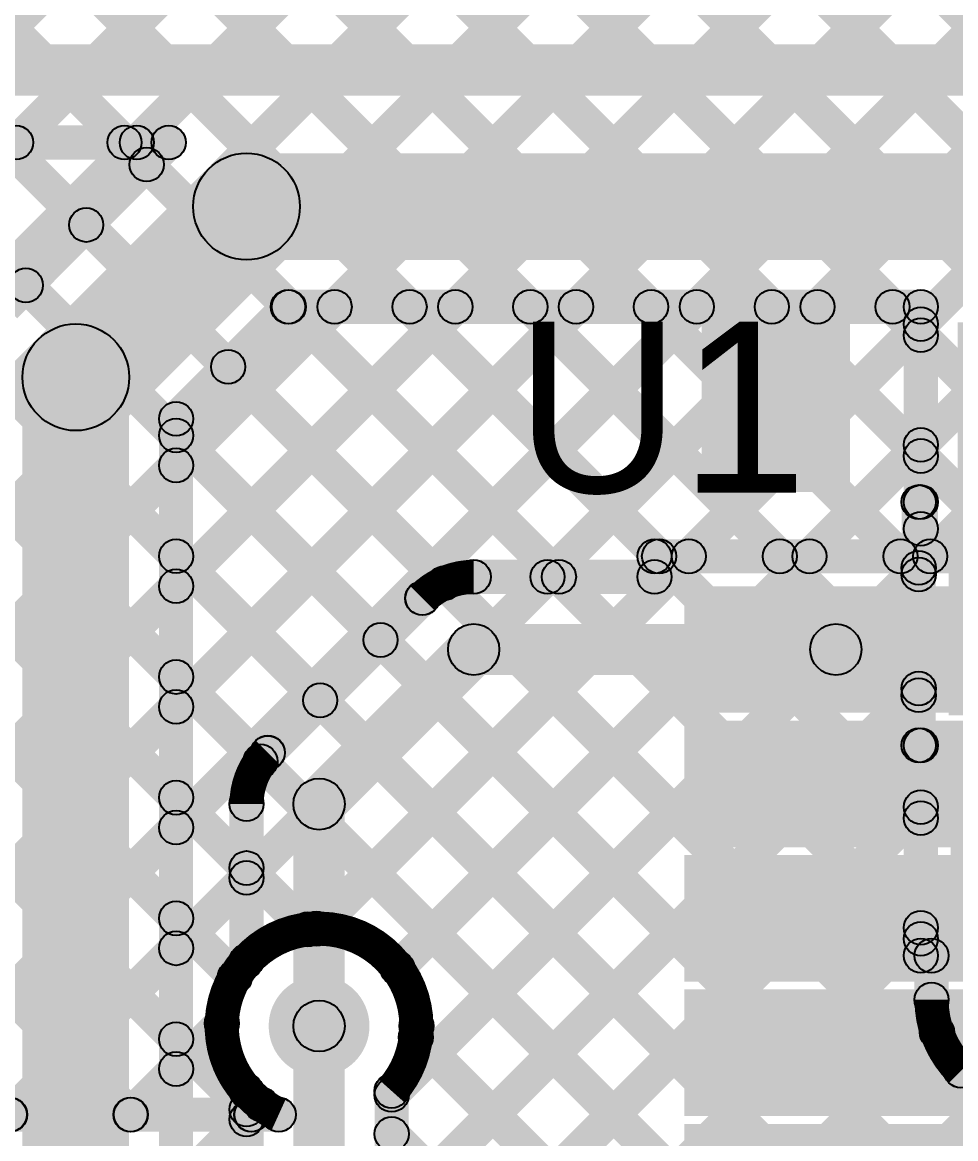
# Model space of a CAD drawing. Header units: millimetres. Extents: x -0.28 to 3.03, y -0.05 to 3.12.
# Drawn here: x 0.2515 to 0.4702, y 2.2456 to 2.5072 of the extents above; entities that cross this region are included whole.
import ezdxf

# ---------------------------------------------------------------- set-up
doc = ezdxf.new("R2010")
doc.units = ezdxf.units.MM
doc.header["$MEASUREMENT"] = 0
for name, color, linetype in [('BottomLayer', 5, 'Continuous'), ('BottomPaste', 16, 'Continuous'), ('BottomSolder', 6, 'Continuous'), ('TopLayer', 1, 'Continuous'), ('TopOverlay', 2, 'Continuous'), ('TopPaste', 8, 'Continuous'), ('TopSolder', 216, 'Continuous'), ('ViaHoleLayer', 16, 'Continuous')]:
    doc.layers.add(name, color=color, linetype=linetype)

# ---------------------------------------------------------------- blocks, each defined once
blk = doc.blocks.new('32_TQFP__7X7__28')
at = {"layer": 'TopLayer'}
for points in [[(0.00492, 0.19882), (0.02657, 0.19882), (0.02657, 0.13583), (0.00492, 0.13583)], [(0.03642, 0.19882), (0.05807, 0.19882), (0.05807, 0.13583), (0.03642, 0.13583)], [(0.06791, 0.19882), (0.08957, 0.19882), (0.08957, 0.13583), (0.06791, 0.13583)], [(0.09941, 0.19882), (0.12106, 0.19882), (0.12106, 0.13583), (0.09941, 0.13583)]]:
    blk.add_hatch(color=1, dxfattribs=at).paths.add_polyline_path(points)
at = {"layer": 'TopPaste'}
for points in [[(0.00492, 0.19882), (0.02657, 0.19882), (0.02657, 0.13583), (0.00492, 0.13583)], [(0.03642, 0.19882), (0.05807, 0.19882), (0.05807, 0.13583), (0.03642, 0.13583)], [(0.06791, 0.19882), (0.08957, 0.19882), (0.08957, 0.13583), (0.06791, 0.13583)], [(0.09941, 0.19882), (0.12106, 0.19882), (0.12106, 0.13583), (0.09941, 0.13583)]]:
    blk.add_hatch(color=8, dxfattribs=at).paths.add_polyline_path(points)
at = {"layer": 'TopSolder'}
for points in [[(-0.03057, 0.20282), (-0.00092, 0.20282), (-0.00092, 0.13183), (-0.03057, 0.13183)], [(0.00092, 0.20282), (0.03057, 0.20282), (0.03057, 0.13183), (0.00092, 0.13183)], [(0.03242, 0.20282), (0.06207, 0.20282), (0.06207, 0.13183), (0.03242, 0.13183)], [(0.06391, 0.20282), (0.09357, 0.20282), (0.09357, 0.13183), (0.06391, 0.13183)], [(0.09541, 0.20282), (0.12506, 0.20282), (0.12506, 0.13183), (0.09541, 0.13183)]]:
    blk.add_hatch(color=216, dxfattribs=at).paths.add_polyline_path(points)
blk = doc.blocks.new('R__0603_B_60')
at = {"layer": 'BottomLayer'}
for points in [[(-0.045, -0.0175), (-0.045, 0.0175), (-0.015, 0.0175), (-0.015, -0.0175)], [(0.015, -0.0175), (0.015, 0.0175), (0.045, 0.0175), (0.045, -0.0175)]]:
    blk.add_hatch(color=5, dxfattribs=at).paths.add_polyline_path(points)
at = {"layer": 'BottomPaste'}
for points in [[(-0.045, -0.0175), (-0.045, 0.0175), (-0.015, 0.0175), (-0.015, -0.0175)], [(0.015, -0.0175), (0.015, 0.0175), (0.045, 0.0175), (0.045, -0.0175)]]:
    blk.add_hatch(color=16, dxfattribs=at).paths.add_polyline_path(points)
at = {"layer": 'BottomSolder'}
for points in [[(-0.049, -0.0215), (-0.049, 0.0215), (-0.011, 0.0215), (-0.011, -0.0215)], [(0.011, -0.0215), (0.011, 0.0215), (0.049, 0.0215), (0.049, -0.0215)]]:
    blk.add_hatch(color=6, dxfattribs=at).paths.add_polyline_path(points)
blk = doc.blocks.new('R__0603_B_61')
at = {"layer": 'BottomLayer'}
for points in [[(-0.045, -0.0175), (-0.045, 0.0175), (-0.015, 0.0175), (-0.015, -0.0175)], [(0.015, -0.0175), (0.015, 0.0175), (0.045, 0.0175), (0.045, -0.0175)]]:
    blk.add_hatch(color=5, dxfattribs=at).paths.add_polyline_path(points)
at = {"layer": 'BottomPaste'}
for points in [[(-0.045, -0.0175), (-0.045, 0.0175), (-0.015, 0.0175), (-0.015, -0.0175)], [(0.015, -0.0175), (0.015, 0.0175), (0.045, 0.0175), (0.045, -0.0175)]]:
    blk.add_hatch(color=16, dxfattribs=at).paths.add_polyline_path(points)
at = {"layer": 'BottomSolder'}
for points in [[(-0.049, -0.0215), (-0.049, 0.0215), (-0.011, 0.0215), (-0.011, -0.0215)], [(0.011, -0.0215), (0.011, 0.0215), (0.049, 0.0215), (0.049, -0.0215)]]:
    blk.add_hatch(color=6, dxfattribs=at).paths.add_polyline_path(points)
blk = doc.blocks.new('C__0603_B_100')
at = {"layer": 'BottomLayer'}
for points in [[(-0.045, -0.0175), (-0.045, 0.0175), (-0.015, 0.0175), (-0.015, -0.0175)], [(0.015, -0.0175), (0.015, 0.0175), (0.045, 0.0175), (0.045, -0.0175)]]:
    blk.add_hatch(color=5, dxfattribs=at).paths.add_polyline_path(points)
at = {"layer": 'BottomPaste'}
for points in [[(-0.045, -0.0175), (-0.045, 0.0175), (-0.015, 0.0175), (-0.015, -0.0175)], [(0.015, -0.0175), (0.015, 0.0175), (0.045, 0.0175), (0.045, -0.0175)]]:
    blk.add_hatch(color=16, dxfattribs=at).paths.add_polyline_path(points)
at = {"layer": 'BottomSolder'}
for points in [[(-0.04736, -0.01986), (-0.04736, 0.01986), (-0.01264, 0.01986), (-0.01264, -0.01986)], [(0.01264, -0.01986), (0.01264, 0.01986), (0.04736, 0.01986), (0.04736, -0.01986)]]:
    blk.add_hatch(color=6, dxfattribs=at).paths.add_polyline_path(points)

msp = doc.modelspace()

# ---------------------------------------------------------------- hatches: boundary and pattern name
at = {"layer": 'BottomLayer'}
for points in [[(0.039, 2.49), (0.039, 2.502), (0.777, 2.502), (0.777, 2.49)], [(0.05421, 2.475), (0.05421, 2.483), (0.28577, 2.483), (0.28577, 2.475)], [(0.05283, 2.27617), (0.04717, 2.28182), (0.24718, 2.48183), (0.25283, 2.47617)], [(0.05283, 2.24788), (0.04717, 2.25354), (0.27546, 2.48183), (0.28112, 2.47617)], [(0.21603, 2.47617), (0.22169, 2.48183), (0.25514, 2.44838), (0.24948, 2.44272)], [(0.24431, 2.47617), (0.24997, 2.48183), (0.26928, 2.46252), (0.26363, 2.45686)], [(0.25023, 2.43781), (0.24457, 2.44346), (0.28294, 2.48183), (0.28859, 2.47617)], [(0.2726, 2.47617), (0.27825, 2.48183), (0.28342, 2.47666), (0.27777, 2.471)], [(0.304, 2.4515), (0.304, 2.4765), (0.531, 2.4765), (0.531, 2.4515)], [(0.27284, 2.41516), (0.25516, 2.43284), (0.29516, 2.47284), (0.31284, 2.45516)], [(0.29033, 2.37224), (0.28467, 2.3779), (0.3501, 2.44333), (0.35576, 2.43767)], [(0.29033, 2.34396), (0.28467, 2.34962), (0.37838, 2.44333), (0.38404, 2.43767)], [(0.29033, 2.31568), (0.28467, 2.32133), (0.40667, 2.44333), (0.41232, 2.43767)], [(0.29033, 2.41144), (0.28467, 2.41709), (0.31091, 2.44333), (0.31656, 2.43767)], [(0.29033, 2.40053), (0.28467, 2.40619), (0.32181, 2.44333), (0.32747, 2.43767)], [(0.29033, 2.28739), (0.28467, 2.29305), (0.43495, 2.44333), (0.44061, 2.43767)], [(0.3111, 2.43767), (0.31675, 2.44333), (0.46483, 2.29525), (0.45917, 2.2896)], [(0.31373, 2.4365), (0.31373, 2.4445), (0.462, 2.4445), (0.462, 2.4365)], [(0.33938, 2.43767), (0.34504, 2.44333), (0.46483, 2.32354), (0.45917, 2.31788)], [(0.36767, 2.43767), (0.37332, 2.44333), (0.46432, 2.35233), (0.45866, 2.34667)], [(0.39595, 2.43767), (0.40161, 2.44333), (0.46432, 2.38061), (0.45866, 2.37496)], [(0.42423, 2.43767), (0.42989, 2.44333), (0.46483, 2.40839), (0.45917, 2.40273)], [(0.45252, 2.43767), (0.45817, 2.44333), (0.46483, 2.43667), (0.45917, 2.43102)], [(0.466, 2.39476), (0.458, 2.39476), (0.458, 2.4405), (0.466, 2.4405)], [(0.32319, 2.29197), (0.31754, 2.29763), (0.45917, 2.43926), (0.46483, 2.43361)], [(0.29686, 2.42363), (0.30252, 2.42928), (0.50988, 2.22192), (0.50422, 2.21626)], [(0.2765, 2.182), (0.2515, 2.182), (0.2515, 2.424), (0.2765, 2.424)], [(0.2915, 2.182), (0.2835, 2.182), (0.2835, 2.41427), (0.2915, 2.41427)], [(0.28467, 2.40753), (0.29033, 2.41319), (0.49574, 2.20778), (0.49008, 2.20212)], [(0.3422, 2.28269), (0.33654, 2.28835), (0.45917, 2.41098), (0.46483, 2.40532)], [(0.46549, 2.33776), (0.45749, 2.33776), (0.45749, 2.39476), (0.46549, 2.39476)], [(0.466, 2.3885), (0.458, 2.3885), (0.458, 2.39476), (0.466, 2.39476)], [(0.28467, 2.37925), (0.29033, 2.3849), (0.4816, 2.19364), (0.47594, 2.18798)], [(0.34083, 2.25304), (0.33517, 2.2587), (0.45866, 2.38219), (0.46432, 2.37653)], [(0.28467, 2.35096), (0.29033, 2.35662), (0.46745, 2.17949), (0.4618, 2.17384)], [(0.34083, 2.22475), (0.33517, 2.23041), (0.45866, 2.3539), (0.46432, 2.34825)], [(0.466, 2.2885), (0.458, 2.2885), (0.458, 2.33776), (0.466, 2.33776)], [(0.28467, 2.32268), (0.29033, 2.32833), (0.32118, 2.29748), (0.31552, 2.29183)], [(0.34083, 2.19647), (0.33517, 2.20213), (0.45917, 2.32613), (0.46483, 2.32047)], [(0.28467, 2.29439), (0.29033, 2.30005), (0.3041, 2.28628), (0.29844, 2.28062)], [(0.34083, 2.16819), (0.33517, 2.17384), (0.45917, 2.29784), (0.46483, 2.29219)], [(0.4685, 2.27817), (0.4605, 2.27817), (0.4605, 2.2885), (0.4685, 2.2885)], [(0.29033, 2.25911), (0.28467, 2.26476), (0.29537, 2.27546), (0.30103, 2.26981)], [(0.34663, 2.14571), (0.34098, 2.15136), (0.46295, 2.27334), (0.46861, 2.26768)], [(0.28467, 2.26611), (0.29033, 2.27177), (0.30683, 2.25527), (0.30117, 2.24961)], [(0.327, 2.149), (0.315, 2.149), (0.315, 2.272), (0.327, 2.272)], [(0.34083, 2.26652), (0.34648, 2.27218), (0.45331, 2.16535), (0.44765, 2.1597)], [(0.46857, 2.2587), (0.47423, 2.26436), (0.48538, 2.25321), (0.47972, 2.24755)], [(0.38769, 2.15848), (0.38204, 2.16414), (0.47541, 2.25752), (0.48107, 2.25186)], [(0.308, 2.16421), (0.3, 2.16421), (0.3, 2.25679), (0.308, 2.25679)], [(0.342, 2.16421), (0.334, 2.16421), (0.334, 2.25679), (0.342, 2.25679)], [(0.29033, 2.23082), (0.28467, 2.23648), (0.30117, 2.25298), (0.30683, 2.24732)], [(0.33517, 2.24389), (0.34083, 2.24955), (0.43055, 2.15983), (0.42489, 2.15417)]]:
    msp.add_hatch(color=5, dxfattribs=at).paths.add_polyline_path(points)
h = msp.add_hatch(color=5, dxfattribs=at)
edge = h.paths.add_edge_path()
edge.add_arc((0.25001, 2.479), 0.004, 0, 360)
h = msp.add_hatch(color=5, dxfattribs=at)
edge = h.paths.add_edge_path()
edge.add_arc((0.27542, 2.479), 0.004, 0, 360)
h = msp.add_hatch(color=5, dxfattribs=at)
edge = h.paths.add_edge_path()
edge.add_arc((0.27829, 2.479), 0.004, 0, 360)
h = msp.add_hatch(color=5, dxfattribs=at)
edge = h.paths.add_edge_path()
edge.add_arc((0.28577, 2.479), 0.004, 0, 360)
h = msp.add_hatch(color=5, dxfattribs=at)
edge = h.paths.add_edge_path()
edge.add_arc((0.28577, 2.479), 0.004, 0, 360)
h = msp.add_hatch(color=5, dxfattribs=at)
edge = h.paths.add_edge_path()
edge.add_arc((0.2806, 2.47383), 0.004, 0, 360)
h = msp.add_hatch(color=5, dxfattribs=at)
edge = h.paths.add_edge_path()
edge.add_arc((0.304, 2.464), 0.0125, 0, 360)
h = msp.add_hatch(color=5, dxfattribs=at)
edge = h.paths.add_edge_path()
edge.add_arc((0.304, 2.464), 0.0125, 0, 360)
h = msp.add_hatch(color=5, dxfattribs=at)
edge = h.paths.add_edge_path()
edge.add_arc((0.26645, 2.45969), 0.004, 0, 360)
h = msp.add_hatch(color=5, dxfattribs=at)
edge = h.paths.add_edge_path()
edge.add_arc((0.25231, 2.44555), 0.004, 0, 360)
h = msp.add_hatch(color=5, dxfattribs=at)
edge = h.paths.add_edge_path()
edge.add_arc((0.31373, 2.4405), 0.004, 0, 360)
h = msp.add_hatch(color=5, dxfattribs=at)
edge = h.paths.add_edge_path()
edge.add_arc((0.31373, 2.4405), 0.004, 0, 360)
h = msp.add_hatch(color=5, dxfattribs=at)
edge = h.paths.add_edge_path()
edge.add_arc((0.31393, 2.4405), 0.004, 0, 360)
h = msp.add_hatch(color=5, dxfattribs=at)
edge = h.paths.add_edge_path()
edge.add_arc((0.32464, 2.4405), 0.004, 0, 360)
h = msp.add_hatch(color=5, dxfattribs=at)
edge = h.paths.add_edge_path()
edge.add_arc((0.34221, 2.4405), 0.004, 0, 360)
h = msp.add_hatch(color=5, dxfattribs=at)
edge = h.paths.add_edge_path()
edge.add_arc((0.35293, 2.4405), 0.004, 0, 360)
h = msp.add_hatch(color=5, dxfattribs=at)
edge = h.paths.add_edge_path()
edge.add_arc((0.37049, 2.4405), 0.004, 0, 360)
h = msp.add_hatch(color=5, dxfattribs=at)
edge = h.paths.add_edge_path()
edge.add_arc((0.38121, 2.4405), 0.004, 0, 360)
h = msp.add_hatch(color=5, dxfattribs=at)
edge = h.paths.add_edge_path()
edge.add_arc((0.39878, 2.4405), 0.004, 0, 360)
h = msp.add_hatch(color=5, dxfattribs=at)
edge = h.paths.add_edge_path()
edge.add_arc((0.4095, 2.4405), 0.004, 0, 360)
h = msp.add_hatch(color=5, dxfattribs=at)
edge = h.paths.add_edge_path()
edge.add_arc((0.42706, 2.4405), 0.004, 0, 360)
h = msp.add_hatch(color=5, dxfattribs=at)
edge = h.paths.add_edge_path()
edge.add_arc((0.43778, 2.4405), 0.004, 0, 360)
h = msp.add_hatch(color=5, dxfattribs=at)
edge = h.paths.add_edge_path()
edge.add_arc((0.45535, 2.4405), 0.004, 0, 360)
h = msp.add_hatch(color=5, dxfattribs=at)
edge = h.paths.add_edge_path()
edge.add_arc((0.462, 2.4405), 0.004, 0, 360)
h = msp.add_hatch(color=5, dxfattribs=at)
edge = h.paths.add_edge_path()
edge.add_arc((0.462, 2.4405), 0.004, 0, 360)
h = msp.add_hatch(color=5, dxfattribs=at)
edge = h.paths.add_edge_path()
edge.add_arc((0.462, 2.43644), 0.004, 0, 360)
h = msp.add_hatch(color=5, dxfattribs=at)
edge = h.paths.add_edge_path()
edge.add_arc((0.462, 2.43385), 0.004, 0, 360)
h = msp.add_hatch(color=5, dxfattribs=at)
edge = h.paths.add_edge_path()
edge.add_arc((0.264, 2.424), 0.0125, 0, 360)
h = msp.add_hatch(color=5, dxfattribs=at)
edge = h.paths.add_edge_path()
edge.add_arc((0.264, 2.424), 0.0125, 0, 360)
h = msp.add_hatch(color=5, dxfattribs=at)
edge = h.paths.add_edge_path()
edge.add_arc((0.29969, 2.42645), 0.004, 0, 360)
h = msp.add_hatch(color=5, dxfattribs=at)
edge = h.paths.add_edge_path()
edge.add_arc((0.2875, 2.41427), 0.004, 0, 360)
h = msp.add_hatch(color=5, dxfattribs=at)
edge = h.paths.add_edge_path()
edge.add_arc((0.2875, 2.41427), 0.004, 0, 360)
h = msp.add_hatch(color=5, dxfattribs=at)
edge = h.paths.add_edge_path()
edge.add_arc((0.2875, 2.41036), 0.004, 0, 360)
h = msp.add_hatch(color=5, dxfattribs=at)
edge = h.paths.add_edge_path()
edge.add_arc((0.462, 2.40815), 0.004, 0, 360)
h = msp.add_hatch(color=5, dxfattribs=at)
edge = h.paths.add_edge_path()
edge.add_arc((0.462, 2.40556), 0.004, 0, 360)
h = msp.add_hatch(color=5, dxfattribs=at)
edge = h.paths.add_edge_path()
edge.add_arc((0.2875, 2.40336), 0.004, 0, 360)
h = msp.add_hatch(color=5, dxfattribs=at)
edge = h.paths.add_edge_path()
edge.add_arc((0.46149, 2.39476), 0.004, 0, 360)
h = msp.add_hatch(color=5, dxfattribs=at)
edge = h.paths.add_edge_path()
edge.add_arc((0.462, 2.39476), 0.004, 0, 360)
h = msp.add_hatch(color=5, dxfattribs=at)
edge = h.paths.add_edge_path()
edge.add_arc((0.462, 2.39476), 0.004, 0, 360)
h = msp.add_hatch(color=5, dxfattribs=at)
edge = h.paths.add_edge_path()
edge.add_arc((0.462, 2.3885), 0.004, 0, 360)
h = msp.add_hatch(color=5, dxfattribs=at)
edge = h.paths.add_edge_path()
edge.add_arc((0.2875, 2.38207), 0.004, 0, 360)
h = msp.add_hatch(color=5, dxfattribs=at)
edge = h.paths.add_edge_path()
edge.add_arc((0.46149, 2.37936), 0.004, 0, 360)
h = msp.add_hatch(color=5, dxfattribs=at)
edge = h.paths.add_edge_path()
edge.add_arc((0.46149, 2.37779), 0.004, 0, 360)
h = msp.add_hatch(color=5, dxfattribs=at)
edge = h.paths.add_edge_path()
edge.add_arc((0.2875, 2.37507), 0.004, 0, 360)
h = msp.add_hatch(color=5, dxfattribs=at)
edge = h.paths.add_edge_path()
edge.add_arc((0.2875, 2.35379), 0.004, 0, 360)
h = msp.add_hatch(color=5, dxfattribs=at)
edge = h.paths.add_edge_path()
edge.add_arc((0.46149, 2.35108), 0.004, 0, 360)
h = msp.add_hatch(color=5, dxfattribs=at)
edge = h.paths.add_edge_path()
edge.add_arc((0.46149, 2.3495), 0.004, 0, 360)
h = msp.add_hatch(color=5, dxfattribs=at)
edge = h.paths.add_edge_path()
edge.add_arc((0.2875, 2.34679), 0.004, 0, 360)
h = msp.add_hatch(color=5, dxfattribs=at)
edge = h.paths.add_edge_path()
edge.add_arc((0.46149, 2.33776), 0.004, 0, 360)
h = msp.add_hatch(color=5, dxfattribs=at)
edge = h.paths.add_edge_path()
edge.add_arc((0.462, 2.33776), 0.004, 0, 360)
h = msp.add_hatch(color=5, dxfattribs=at)
edge = h.paths.add_edge_path()
edge.add_arc((0.2875, 2.32551), 0.004, 0, 360)
h = msp.add_hatch(color=5, dxfattribs=at)
edge = h.paths.add_edge_path()
edge.add_arc((0.462, 2.3233), 0.004, 0, 360)
h = msp.add_hatch(color=5, dxfattribs=at)
edge = h.paths.add_edge_path()
edge.add_arc((0.462, 2.32071), 0.004, 0, 360)
h = msp.add_hatch(color=5, dxfattribs=at)
edge = h.paths.add_edge_path()
edge.add_arc((0.2875, 2.3185), 0.004, 0, 360)
h = msp.add_hatch(color=5, dxfattribs=at)
edge = h.paths.add_edge_path()
edge.add_arc((0.2875, 2.29722), 0.004, 0, 360)
h = msp.add_hatch(color=5, dxfattribs=at)
edge = h.paths.add_edge_path()
edge.add_arc((0.31835, 2.29466), 0.004, 0, 360)
h = msp.add_hatch(color=5, dxfattribs=at)
edge = h.paths.add_edge_path()
edge.add_arc((0.32037, 2.2948), 0.004, 0, 360)
h = msp.add_hatch(color=5, dxfattribs=at)
edge = h.paths.add_edge_path()
edge.add_arc((0.462, 2.29501), 0.004, 0, 360)
h = msp.add_hatch(color=5, dxfattribs=at)
edge = h.paths.add_edge_path()
edge.add_arc((0.462, 2.29243), 0.004, 0, 360)
h = msp.add_hatch(color=5, dxfattribs=at)
edge = h.paths.add_edge_path()
edge.add_arc((0.2875, 2.29022), 0.004, 0, 360)
h = msp.add_hatch(color=5, dxfattribs=at)
edge = h.paths.add_edge_path()
edge.add_arc((0.462, 2.2885), 0.004, 0, 360)
h = msp.add_hatch(color=5, dxfattribs=at)
edge = h.paths.add_edge_path()
edge.add_arc((0.4645, 2.2885), 0.004, 0, 360)
h = msp.add_hatch(color=5, dxfattribs=at)
edge = h.paths.add_edge_path()
edge.add_arc((0.33937, 2.28552), 0.004, 0, 360)
h = msp.add_hatch(color=5, dxfattribs=at)
edge = h.paths.add_edge_path()
edge.add_arc((0.30127, 2.28345), 0.004, 0, 360)
h = msp.add_hatch(color=5, dxfattribs=at)
edge = h.paths.add_edge_path()
edge.add_arc((0.321, 2.272), 0.01181, 0, 360)
h = msp.add_hatch(color=5, dxfattribs=at)
edge = h.paths.add_edge_path()
edge.add_arc((0.4645, 2.27817), 0.004, 0, 360)
h = msp.add_hatch(color=5, dxfattribs=at)
edge = h.paths.add_edge_path()
edge.add_arc((0.4645, 2.27817), 0.004, 0, 360)
h = msp.add_hatch(color=5, dxfattribs=at)
edge = h.paths.add_edge_path()
edge.add_arc((0.4645, 2.27817), 0.004, 0, 360)
h = msp.add_hatch(color=5, dxfattribs=at)
edge = h.paths.add_edge_path()
edge.add_arc((0.2982, 2.27263), 0.004, 0, 360)
h = msp.add_hatch(color=5, dxfattribs=at)
edge = h.paths.add_edge_path()
edge.add_arc((0.321, 2.272), 0.006, 0, 360)
h = msp.add_hatch(color=5, dxfattribs=at)
edge = h.paths.add_edge_path()
edge.add_arc((0.34381, 2.272), 0.004, 0, 360)
h = msp.add_hatch(color=5, dxfattribs=at)
edge = h.paths.add_edge_path()
edge.add_arc((0.34381, 2.272), 0.004, 0, 360)
h = msp.add_hatch(color=5, dxfattribs=at)
edge = h.paths.add_edge_path()
edge.add_arc((0.2875, 2.26894), 0.004, 0, 360)
h = msp.add_hatch(color=5, dxfattribs=at)
edge = h.paths.add_edge_path()
edge.add_arc((0.34366, 2.26935), 0.004, 0, 360)
h = msp.add_hatch(color=5, dxfattribs=at)
edge = h.paths.add_edge_path()
edge.add_arc((0.46578, 2.27051), 0.004, 0, 360)
h = msp.add_hatch(color=5, dxfattribs=at)
edge = h.paths.add_edge_path()
edge.add_arc((0.2875, 2.26194), 0.004, 0, 360)
h = msp.add_hatch(color=5, dxfattribs=at)
edge = h.paths.add_edge_path()
edge.add_arc((0.47138, 2.26155), 0.004, 0, 360)
h = msp.add_hatch(color=5, dxfattribs=at)
edge = h.paths.add_edge_path()
edge.add_arc((0.4714, 2.26153), 0.004, 0, 360)
h = msp.add_hatch(color=5, dxfattribs=at)
edge = h.paths.add_edge_path()
edge.add_arc((0.4714, 2.26153), 0.004, 0, 360)
h = msp.add_hatch(color=5, dxfattribs=at)
edge = h.paths.add_edge_path()
edge.add_arc((0.304, 2.25679), 0.004, 0, 360)
h = msp.add_hatch(color=5, dxfattribs=at)
edge = h.paths.add_edge_path()
edge.add_arc((0.304, 2.25679), 0.004, 0, 360)
h = msp.add_hatch(color=5, dxfattribs=at)
edge = h.paths.add_edge_path()
edge.add_arc((0.338, 2.25679), 0.004, 0, 360)
h = msp.add_hatch(color=5, dxfattribs=at)
edge = h.paths.add_edge_path()
edge.add_arc((0.338, 2.25679), 0.004, 0, 360)
h = msp.add_hatch(color=5, dxfattribs=at)
edge = h.paths.add_edge_path()
edge.add_arc((0.338, 2.25587), 0.004, 0, 360)
h = msp.add_hatch(color=5, dxfattribs=at)
edge = h.paths.add_edge_path()
edge.add_arc((0.304, 2.25244), 0.004, 0, 360)
h = msp.add_hatch(color=5, dxfattribs=at)
edge = h.paths.add_edge_path()
edge.add_arc((0.304, 2.25015), 0.004, 0, 360)
h = msp.add_hatch(color=5, dxfattribs=at)
edge = h.paths.add_edge_path()
edge.add_arc((0.338, 2.24672), 0.004, 0, 360)
at = {"layer": 'TopLayer'}
for points in [[(0.05933, 2.28267), (0.05367, 2.28832), (0.86718, 3.10183), (0.87283, 3.09617)], [(0.05933, 2.31095), (0.05367, 2.31661), (0.83889, 3.10183), (0.84455, 3.09617)], [(0.06572, 2.26078), (0.06007, 2.26643), (0.89546, 3.10183), (0.90112, 3.09617)], [(0.06747, 2.17767), (0.06181, 2.18333), (0.98031, 3.10183), (0.98597, 3.09617)], [(0.07055, 2.20903), (0.06489, 2.21469), (0.95203, 3.10183), (0.95769, 3.09617)], [(0.07055, 2.23731), (0.06489, 2.24297), (0.92375, 3.10183), (0.9294, 3.09617)], [(0.0482, 2.92685), (0.05385, 2.9325), (0.51222, 2.47414), (0.50656, 2.46848)], [(0.0482, 2.89856), (0.05385, 2.90422), (0.49543, 2.46264), (0.48978, 2.45698)], [(0.0482, 2.87028), (0.05385, 2.87593), (0.48017, 2.44962), (0.47451, 2.44396)], [(0.0482, 2.84199), (0.05385, 2.84765), (0.48017, 2.42134), (0.47451, 2.41568)], [(0.0482, 2.81371), (0.05385, 2.81937), (0.48017, 2.39305), (0.47451, 2.3874)], [(0.06883, 2.15074), (0.06317, 2.1564), (0.70786, 2.80109), (0.71352, 2.79543)], [(0.0482, 2.78543), (0.05385, 2.79108), (0.46005, 2.38488), (0.4544, 2.37922)], [(0.19478, 2.24841), (0.18913, 2.25407), (0.70991, 2.77486), (0.71557, 2.7692)], [(0.0482, 2.75714), (0.05385, 2.7628), (0.43177, 2.38488), (0.42611, 2.37922)], [(0.22307, 2.24841), (0.21741, 2.25407), (0.72053, 2.75719), (0.72618, 2.75153)], [(0.0482, 2.72886), (0.05385, 2.73451), (0.40348, 2.38488), (0.39783, 2.37922)], [(0.0482, 2.70057), (0.05385, 2.70623), (0.38003, 2.38006), (0.37437, 2.3744)], [(0.0482, 2.67229), (0.05385, 2.67795), (0.35319, 2.37861), (0.34754, 2.37295)], [(0.0482, 2.64401), (0.05385, 2.64966), (0.33824, 2.36528), (0.33258, 2.35962)], [(0.0482, 2.61572), (0.05385, 2.62138), (0.3241, 2.35114), (0.31844, 2.34548)], [(0.0482, 2.58744), (0.05385, 2.59309), (0.3101, 2.33685), (0.30444, 2.33119)], [(0.37734, 2.3744), (0.37168, 2.38006), (0.57258, 2.58096), (0.57824, 2.5753)], [(0.0482, 2.55915), (0.05385, 2.56481), (0.30683, 2.31183), (0.30117, 2.30618)], [(0.0482, 2.53087), (0.05385, 2.53653), (0.3041, 2.28628), (0.29844, 2.28062)], [(0.05894, 2.49184), (0.0646, 2.49749), (0.30802, 2.25407), (0.30237, 2.24841)], [(0.05317, 2.46932), (0.05883, 2.47498), (0.27974, 2.25407), (0.27408, 2.24841)], [(0.41045, 2.37922), (0.40479, 2.38488), (0.47451, 2.4546), (0.48017, 2.44895)], [(0.43873, 2.37922), (0.43307, 2.38488), (0.47451, 2.42632), (0.48017, 2.42066)], [(0.46701, 2.37922), (0.46136, 2.38488), (0.47451, 2.39803), (0.48017, 2.39238)], [(0.39958, 2.37805), (0.39958, 2.38605), (0.47734, 2.38605), (0.47734, 2.37805)], [(0.35723, 2.37323), (0.35723, 2.38123), (0.39958, 2.38123), (0.39958, 2.37323)], [(0.40358, 2.37723), (0.39558, 2.37723), (0.39558, 2.38205), (0.40358, 2.38205)], [(0.31183, 2.33321), (0.30617, 2.33887), (0.34236, 2.37506), (0.34802, 2.3694)], [(0.32524, 2.31976), (0.31676, 2.32824), (0.35298, 2.36447), (0.36147, 2.35598)], [(0.35723, 2.35423), (0.35723, 2.36623), (0.44208, 2.36623), (0.44208, 2.35423)], [(0.308, 2.28721), (0.3, 2.28721), (0.3, 2.324), (0.308, 2.324)], [(0.327, 2.272), (0.315, 2.272), (0.315, 2.324), (0.327, 2.324)], [(0.25135, 2.24841), (0.24569, 2.25407), (0.30117, 2.30955), (0.30683, 2.30389)], [(0.27964, 2.24841), (0.27398, 2.25407), (0.29537, 2.27546), (0.30103, 2.26981)], [(0.17724, 2.24724), (0.17724, 2.25524), (0.31154, 2.25524), (0.31154, 2.24724)], [(0.30792, 2.24841), (0.30226, 2.25407), (0.30465, 2.25646), (0.31031, 2.2508)]]:
    msp.add_hatch(color=1, dxfattribs=at).paths.add_polyline_path(points)
h = msp.add_hatch(color=1, dxfattribs=at)
edge = h.paths.add_edge_path()
edge.add_arc((0.39958, 2.38205), 0.004, 0, 360)
h = msp.add_hatch(color=1, dxfattribs=at)
edge = h.paths.add_edge_path()
edge.add_arc((0.39958, 2.38205), 0.004, 0, 360)
h = msp.add_hatch(color=1, dxfattribs=at)
edge = h.paths.add_edge_path()
edge.add_arc((0.40066, 2.38205), 0.004, 0, 360)
h = msp.add_hatch(color=1, dxfattribs=at)
edge = h.paths.add_edge_path()
edge.add_arc((0.40762, 2.38205), 0.004, 0, 360)
h = msp.add_hatch(color=1, dxfattribs=at)
edge = h.paths.add_edge_path()
edge.add_arc((0.42894, 2.38205), 0.004, 0, 360)
h = msp.add_hatch(color=1, dxfattribs=at)
edge = h.paths.add_edge_path()
edge.add_arc((0.4359, 2.38205), 0.004, 0, 360)
h = msp.add_hatch(color=1, dxfattribs=at)
edge = h.paths.add_edge_path()
edge.add_arc((0.45722, 2.38205), 0.004, 0, 360)
h = msp.add_hatch(color=1, dxfattribs=at)
edge = h.paths.add_edge_path()
edge.add_arc((0.46419, 2.38205), 0.004, 0, 360)
h = msp.add_hatch(color=1, dxfattribs=at)
edge = h.paths.add_edge_path()
edge.add_arc((0.35723, 2.37723), 0.004, 0, 360)
h = msp.add_hatch(color=1, dxfattribs=at)
edge = h.paths.add_edge_path()
edge.add_arc((0.35723, 2.37723), 0.004, 0, 360)
h = msp.add_hatch(color=1, dxfattribs=at)
edge = h.paths.add_edge_path()
edge.add_arc((0.35723, 2.37723), 0.004, 0, 360)
h = msp.add_hatch(color=1, dxfattribs=at)
edge = h.paths.add_edge_path()
edge.add_arc((0.37451, 2.37723), 0.004, 0, 360)
h = msp.add_hatch(color=1, dxfattribs=at)
edge = h.paths.add_edge_path()
edge.add_arc((0.3772, 2.37723), 0.004, 0, 360)
h = msp.add_hatch(color=1, dxfattribs=at)
edge = h.paths.add_edge_path()
edge.add_arc((0.39958, 2.37723), 0.004, 0, 360)
h = msp.add_hatch(color=1, dxfattribs=at)
edge = h.paths.add_edge_path()
edge.add_arc((0.39958, 2.37723), 0.004, 0, 360)
h = msp.add_hatch(color=1, dxfattribs=at)
edge = h.paths.add_edge_path()
edge.add_arc((0.35036, 2.37578), 0.004, 0, 360)
h = msp.add_hatch(color=1, dxfattribs=at)
edge = h.paths.add_edge_path()
edge.add_arc((0.34519, 2.37223), 0.004, 0, 360)
h = msp.add_hatch(color=1, dxfattribs=at)
edge = h.paths.add_edge_path()
edge.add_arc((0.34519, 2.37223), 0.004, 0, 360)
h = msp.add_hatch(color=1, dxfattribs=at)
edge = h.paths.add_edge_path()
edge.add_arc((0.34521, 2.37225), 0.004, 0, 360)
h = msp.add_hatch(color=1, dxfattribs=at)
edge = h.paths.add_edge_path()
edge.add_arc((0.33541, 2.36245), 0.004, 0, 360)
h = msp.add_hatch(color=1, dxfattribs=at)
edge = h.paths.add_edge_path()
edge.add_arc((0.35723, 2.36023), 0.006, 0, 360)
h = msp.add_hatch(color=1, dxfattribs=at)
edge = h.paths.add_edge_path()
edge.add_arc((0.35723, 2.36023), 0.006, 0, 360)
h = msp.add_hatch(color=1, dxfattribs=at)
edge = h.paths.add_edge_path()
edge.add_arc((0.44208, 2.36023), 0.006, 0, 360)
h = msp.add_hatch(color=1, dxfattribs=at)
edge = h.paths.add_edge_path()
edge.add_arc((0.32127, 2.34831), 0.004, 0, 360)
h = msp.add_hatch(color=1, dxfattribs=at)
edge = h.paths.add_edge_path()
edge.add_arc((0.30898, 2.33602), 0.004, 0, 360)
h = msp.add_hatch(color=1, dxfattribs=at)
edge = h.paths.add_edge_path()
edge.add_arc((0.309, 2.33604), 0.004, 0, 360)
h = msp.add_hatch(color=1, dxfattribs=at)
edge = h.paths.add_edge_path()
edge.add_arc((0.309, 2.33604), 0.004, 0, 360)
h = msp.add_hatch(color=1, dxfattribs=at)
edge = h.paths.add_edge_path()
edge.add_arc((0.30727, 2.33402), 0.004, 0, 360)
h = msp.add_hatch(color=1, dxfattribs=at)
edge = h.paths.add_edge_path()
edge.add_arc((0.304, 2.324), 0.004, 0, 360)
h = msp.add_hatch(color=1, dxfattribs=at)
edge = h.paths.add_edge_path()
edge.add_arc((0.304, 2.324), 0.004, 0, 360)
h = msp.add_hatch(color=1, dxfattribs=at)
edge = h.paths.add_edge_path()
edge.add_arc((0.304, 2.324), 0.004, 0, 360)
h = msp.add_hatch(color=1, dxfattribs=at)
edge = h.paths.add_edge_path()
edge.add_arc((0.321, 2.324), 0.006, 0, 360)
h = msp.add_hatch(color=1, dxfattribs=at)
edge = h.paths.add_edge_path()
edge.add_arc((0.321, 2.324), 0.006, 0, 360)
h = msp.add_hatch(color=1, dxfattribs=at)
edge = h.paths.add_edge_path()
edge.add_arc((0.304, 2.30901), 0.004, 0, 360)
h = msp.add_hatch(color=1, dxfattribs=at)
edge = h.paths.add_edge_path()
edge.add_arc((0.304, 2.30672), 0.004, 0, 360)
h = msp.add_hatch(color=1, dxfattribs=at)
edge = h.paths.add_edge_path()
edge.add_arc((0.304, 2.28721), 0.004, 0, 360)
h = msp.add_hatch(color=1, dxfattribs=at)
edge = h.paths.add_edge_path()
edge.add_arc((0.304, 2.28721), 0.004, 0, 360)
h = msp.add_hatch(color=1, dxfattribs=at)
edge = h.paths.add_edge_path()
edge.add_arc((0.30127, 2.28345), 0.004, 0, 360)
h = msp.add_hatch(color=1, dxfattribs=at)
edge = h.paths.add_edge_path()
edge.add_arc((0.321, 2.272), 0.01181, 0, 360)
h = msp.add_hatch(color=1, dxfattribs=at)
edge = h.paths.add_edge_path()
edge.add_arc((0.2982, 2.27263), 0.004, 0, 360)
h = msp.add_hatch(color=1, dxfattribs=at)
edge = h.paths.add_edge_path()
edge.add_arc((0.321, 2.272), 0.006, 0, 360)
h = msp.add_hatch(color=1, dxfattribs=at)
edge = h.paths.add_edge_path()
edge.add_arc((0.30748, 2.25363), 0.004, 0, 360)
h = msp.add_hatch(color=1, dxfattribs=at)
edge = h.paths.add_edge_path()
edge.add_arc((0.24852, 2.25124), 0.004, 0, 360)
h = msp.add_hatch(color=1, dxfattribs=at)
edge = h.paths.add_edge_path()
edge.add_arc((0.24863, 2.25124), 0.004, 0, 360)
h = msp.add_hatch(color=1, dxfattribs=at)
edge = h.paths.add_edge_path()
edge.add_arc((0.27681, 2.25124), 0.004, 0, 360)
h = msp.add_hatch(color=1, dxfattribs=at)
edge = h.paths.add_edge_path()
edge.add_arc((0.27691, 2.25124), 0.004, 0, 360)
h = msp.add_hatch(color=1, dxfattribs=at)
edge = h.paths.add_edge_path()
edge.add_arc((0.30509, 2.25124), 0.004, 0, 360)
h = msp.add_hatch(color=1, dxfattribs=at)
edge = h.paths.add_edge_path()
edge.add_arc((0.3052, 2.25124), 0.004, 0, 360)
h = msp.add_hatch(color=1, dxfattribs=at)
edge = h.paths.add_edge_path()
edge.add_arc((0.31154, 2.25124), 0.004, 0, 360)
h = msp.add_hatch(color=1, dxfattribs=at)
edge = h.paths.add_edge_path()
edge.add_arc((0.31154, 2.25124), 0.004, 0, 360)
at = {"layer": 'ViaHoleLayer'}
h = msp.add_hatch(color=16, dxfattribs=at)
edge = h.paths.add_edge_path()
edge.add_arc((0.321, 2.272), 0.00591, 0, 360)

# ---------------------------------------------------------------- linework, layer by layer
at = {"layer": 'BottomLayer', "const_width": 0.008}
for points in [[(0.304, 2.25679, -1.452551), (0.34381, 2.272)], [(0.47138, 2.26155, -0.198912), (0.4645, 2.27817)], [(0.4714, 2.26153, -0.199188), (0.4645, 2.27817)], [(0.34381, 2.272, -0.184522), (0.338, 2.25679)]]:
    msp.add_lwpolyline(points, format="xyb", dxfattribs=at)
at = {"layer": 'BottomLayer'}
for centre, radius in [((0.25001, 2.479), 0.004), ((0.27542, 2.479), 0.004), ((0.27829, 2.479), 0.004), ((0.28577, 2.479), 0.004), ((0.28577, 2.479), 0.004), ((0.2806, 2.47383), 0.004), ((0.304, 2.464), 0.0125), ((0.304, 2.464), 0.0125), ((0.26645, 2.45969), 0.004), ((0.25231, 2.44555), 0.004), ((0.31373, 2.4405), 0.004), ((0.31373, 2.4405), 0.004), ((0.31393, 2.4405), 0.004), ((0.32464, 2.4405), 0.004), ((0.34221, 2.4405), 0.004), ((0.35293, 2.4405), 0.004), ((0.37049, 2.4405), 0.004), ((0.38121, 2.4405), 0.004), ((0.39878, 2.4405), 0.004), ((0.4095, 2.4405), 0.004), ((0.42706, 2.4405), 0.004), ((0.43778, 2.4405), 0.004), ((0.45535, 2.4405), 0.004), ((0.462, 2.4405), 0.004), ((0.462, 2.4405), 0.004), ((0.462, 2.43644), 0.004), ((0.462, 2.43385), 0.004), ((0.264, 2.424), 0.0125), ((0.264, 2.424), 0.0125), ((0.29969, 2.42645), 0.004), ((0.2875, 2.41427), 0.004), ((0.2875, 2.41427), 0.004), ((0.2875, 2.41036), 0.004), ((0.462, 2.40815), 0.004), ((0.462, 2.40556), 0.004), ((0.2875, 2.40336), 0.004), ((0.46149, 2.39476), 0.004), ((0.462, 2.39476), 0.004), ((0.462, 2.39476), 0.004), ((0.462, 2.3885), 0.004), ((0.2875, 2.38207), 0.004), ((0.46149, 2.37936), 0.004), ((0.46149, 2.37779), 0.004), ((0.2875, 2.37507), 0.004), ((0.2875, 2.35379), 0.004), ((0.46149, 2.35108), 0.004), ((0.46149, 2.3495), 0.004), ((0.2875, 2.34679), 0.004), ((0.46149, 2.33776), 0.004), ((0.462, 2.33776), 0.004), ((0.2875, 2.32551), 0.004), ((0.462, 2.3233), 0.004), ((0.462, 2.32071), 0.004), ((0.2875, 2.3185), 0.004), ((0.2875, 2.29722), 0.004), ((0.31835, 2.29466), 0.004), ((0.32037, 2.2948), 0.004), ((0.462, 2.29501), 0.004), ((0.462, 2.29243), 0.004), ((0.2875, 2.29022), 0.004), ((0.462, 2.2885), 0.004), ((0.4645, 2.2885), 0.004), ((0.33937, 2.28552), 0.004), ((0.30127, 2.28345), 0.004), ((0.4645, 2.27817), 0.004), ((0.4645, 2.27817), 0.004), ((0.4645, 2.27817), 0.004), ((0.2982, 2.27263), 0.004), ((0.321, 2.272), 0.006), ((0.34381, 2.272), 0.004), ((0.34381, 2.272), 0.004), ((0.2875, 2.26894), 0.004), ((0.34366, 2.26935), 0.004), ((0.46578, 2.27051), 0.004), ((0.2875, 2.26194), 0.004), ((0.47138, 2.26155), 0.004), ((0.4714, 2.26153), 0.004), ((0.4714, 2.26153), 0.004), ((0.304, 2.25679), 0.004), ((0.304, 2.25679), 0.004), ((0.338, 2.25679), 0.004), ((0.338, 2.25679), 0.004), ((0.338, 2.25587), 0.004), ((0.304, 2.25244), 0.004), ((0.304, 2.25015), 0.004), ((0.338, 2.24672), 0.004)]:
    msp.add_circle(centre, radius, dxfattribs=at)
at = {"layer": 'TopLayer', "const_width": 0.008}
for points in [[(0.34519, 2.37223, -0.199327), (0.35723, 2.37723)], [(0.34521, 2.37225, -0.198912), (0.35723, 2.37723)], [(0.304, 2.324, -0.199327), (0.309, 2.33604)], [(0.304, 2.324, -0.198912), (0.30898, 2.33602)], [(0.31154, 2.25124, -0.505804), (0.304, 2.28721)]]:
    msp.add_lwpolyline(points, format="xyb", dxfattribs=at)
at = {"layer": 'TopLayer'}
for centre, radius in [((0.39958, 2.38205), 0.004), ((0.39958, 2.38205), 0.004), ((0.40066, 2.38205), 0.004), ((0.40762, 2.38205), 0.004), ((0.42894, 2.38205), 0.004), ((0.4359, 2.38205), 0.004), ((0.45722, 2.38205), 0.004), ((0.46419, 2.38205), 0.004), ((0.35723, 2.37723), 0.004), ((0.35723, 2.37723), 0.004), ((0.35723, 2.37723), 0.004), ((0.37451, 2.37723), 0.004), ((0.3772, 2.37723), 0.004), ((0.39958, 2.37723), 0.004), ((0.39958, 2.37723), 0.004), ((0.35036, 2.37578), 0.004), ((0.34519, 2.37223), 0.004), ((0.34519, 2.37223), 0.004), ((0.34521, 2.37225), 0.004), ((0.33541, 2.36245), 0.004), ((0.35723, 2.36023), 0.006), ((0.35723, 2.36023), 0.006), ((0.44208, 2.36023), 0.006), ((0.32127, 2.34831), 0.004), ((0.30898, 2.33602), 0.004), ((0.309, 2.33604), 0.004), ((0.309, 2.33604), 0.004), ((0.30727, 2.33402), 0.004), ((0.304, 2.324), 0.004), ((0.304, 2.324), 0.004), ((0.304, 2.324), 0.004), ((0.321, 2.324), 0.006), ((0.321, 2.324), 0.006), ((0.304, 2.30901), 0.004), ((0.304, 2.30672), 0.004), ((0.304, 2.28721), 0.004), ((0.304, 2.28721), 0.004), ((0.30127, 2.28345), 0.004), ((0.2982, 2.27263), 0.004), ((0.321, 2.272), 0.006), ((0.30748, 2.25363), 0.004), ((0.24852, 2.25124), 0.004), ((0.24863, 2.25124), 0.004), ((0.27681, 2.25124), 0.004), ((0.27691, 2.25124), 0.004), ((0.30509, 2.25124), 0.004), ((0.3052, 2.25124), 0.004), ((0.31154, 2.25124), 0.004), ((0.31154, 2.25124), 0.004)]:
    msp.add_circle(centre, radius, dxfattribs=at)

# ---------------------------------------------------------------- block references
for name, p, rotation in [('32_TQFP__7X7__28', (0.6094, 2.24999), 90), ('C__0603_B_100', (0.458, 2.417), 180)]:
    msp.add_blockref(name, p, dxfattribs=dict(rotation=rotation))
for name, p in [('R__0603_B_60', (0.51749, 2.36626)), ('R__0603_B_61', (0.518, 2.317))]:
    msp.add_blockref(name, p)

# ---------------------------------------------------------------- texts
at = {"layer": 'TopOverlay'}
for s, p in [('U1', (0.367, 2.397)), ('SW1', (0.14253, 2.20679))]:
    msp.add_text(s, height=0.04, dxfattribs=at).set_placement(p)

doc.saveas('drawing.dxf')
